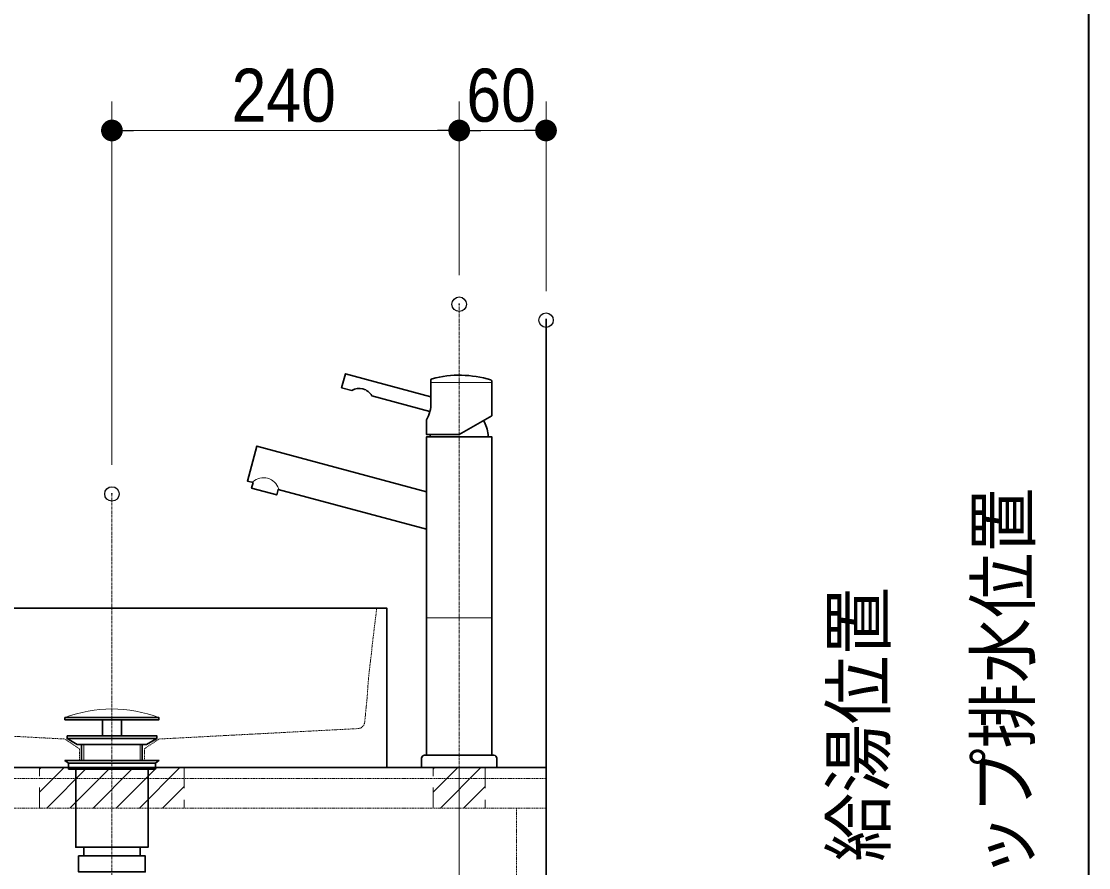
# Model space of a CAD drawing. Units: millimetres, scale not verified. Extents: x -6062 to 6062, y -3045 to 3045.
# Drawn here: x 1475 to 2212, y -1449 to -865 of the extents above; entities that cross this region are included whole.
import ezdxf
from ezdxf.enums import TextEntityAlignment as Align

# ---------------------------------------------------------------- set-up
doc = ezdxf.new("R2010")
doc.units = ezdxf.units.MM
doc.header["$LTSCALE"] = 20
doc.header["$PDMODE"] = 32
doc.header["$PDSIZE"] = 10
doc.linetypes.add('USER1', pattern=[2.91, 1.76, -0.4, 0.35, -0.4])
doc.linetypes.add('USER2', pattern=[1.11, 0.71, -0.4])
for name, color, linetype, lineweight in [('0-0_1図面枠', 7, 'Continuous', 20), ('0-1_4給排水', 7, 'Continuous', 30), ('0-2_5ボウル・キャビネット', 7, 'Continuous', 15), ('0-3_2寸法-1', 7, 'Continuous', 15), ('0-4_0', 7, 'Continuous', 25), ('0-6_2寸法-2', 7, 'Continuous', 15)]:
    doc.layers.add(name, color=color, linetype=linetype, lineweight=lineweight)
doc.layers.add('0-5_Defpoints', color=7, linetype='Continuous')
doc.styles.add('ＭＳ Ｐゴシック', font='')
doc.styles.get('ＭＳ Ｐゴシック').set_extended_font_data('MS PGothic')

# ---------------------------------------------------------------- blocks, each defined once
blk = doc.blocks.new('グループ-6')
at = {"layer": '0-1_4給排水', "linetype": 'USER1', "lineweight": 15}
blk.add_line((66500, -23820), (66500, -33660), dxfattribs=at)
at = {"layer": '0-1_4給排水'}
for p, q in [((66080, -27280), (66080, -27500)), ((66920, -27280), (66920, -27500))]:
    blk.add_line(p, q, dxfattribs=at)
at = {"layer": '0-1_4給排水', "lineweight": 5}
for p, q in [((66110, -27280), (66110, -27500)), ((66890, -27280), (66890, -27500))]:
    blk.add_line(p, q, dxfattribs=at)
at = {"layer": '0-1_4給排水'}
for points in [[(65850, -26910), (67150, -26910), (67150, -26940), (65850, -26940)], [(66370, -26940), (66630, -26940), (66630, -27160), (66370, -27160)], [(65880, -27160), (67120, -27160), (67120, -27200), (65880, -27200)], [(66018.7, -27280), (65880, -27200), (67120, -27200), (66979.8, -27280)], [(65900, -27540), (65850, -27500), (67150, -27500), (67100, -27540)], [(65900, -27540), (67100, -27540), (67100, -27620), (65900, -27620)], [(66000, -27620), (67000, -27620), (67000, -28700), (66000, -28700)], [(66110, -28700), (66890, -28700), (66890, -28820), (66110, -28820)], [(66040, -28820), (66960, -28820), (66960, -29040), (66040, -29040)]]:
    blk.add_lwpolyline(points, close=True, dxfattribs=at)
at = {"layer": '0-1_4給排水', "lineweight": 15}
blk.add_arc((66500, -28610.4), 1820.4, 69.08018, 110.91982, dxfattribs=at)
blk = doc.blocks.new('グループ-22')
at = {"layer": '0-1_4給排水', "linetype": 'USER1', "lineweight": 15}
blk.add_line((71300, -28600), (71300, -21200), dxfattribs=at)
at = {"layer": '0-1_4給排水'}
for p, q in [((70910, -22560), (70910, -22247.6)), ((70895.3, -22680.3), (70092.5, -22465.2)), ((70900, -23000), (70900, -23030)), ((71700, -23000), (71700, -23030)), ((71780, -27430), (70820, -27430))]:
    blk.add_line(p, q, dxfattribs=at)
at = {"layer": '0-1_4給排水', "lineweight": 15}
for p, q in [((71750, -22280), (70910, -22280)), ((71750, -25530), (70850, -25530))]:
    blk.add_line(p, q, dxfattribs=at)
at = {"layer": '0-1_4給排水'}
for points in [[(69816.7, -22391.2), (69674.7, -22353.2), (69726.4, -22160), (70910, -22477.1)], [(71750, -22264.7), (71750, -22740.2), (71300, -23000), (70850, -23000), (70850, -22797.5)], [(70850, -23788.9), (68502.1, -23159.7), (68372.7, -23642.7), (68449.9, -23663.4), (68429.2, -23740.7), (68777, -23833.8), (68797.7, -23756.6), (70850, -24306.5)], [(70780, -27470), (70780, -27600), (71820, -27600), (71820, -27470)]]:
    blk.add_lwpolyline(points, dxfattribs=at)
blk.add_lwpolyline([(71750, -27430), (70850, -27430), (70850, -23030), (71750, -23030)], close=True, dxfattribs=at)
at = {"layer": '0-1_4給排水', "linetype": 'USER1', "lineweight": 15}
for points in [[(71300, -30812.3), (71300, -30582.9), (71300, -29954.9), (71300, -27600)], [(71300, -29307.7), (71300, -29193.1), (71300, -28857.7), (71300, -27600)]]:
    blk.add_lwpolyline(points, dxfattribs=at)
at = {"layer": '0-1_4給排水'}
for centre, radius, start, end in [((70930, -22247.6), 20, 104.66559, 180), ((71300, -23661.4), 1481.4, 72.88847, 104.66559), ((71730, -22264.7), 20, 0, 72.88847), ((69918.4, -22563.5), 200, 29.43838, 120.56162), ((70410, -22560), 500, 331.64236, 0), ((71300, -23030), 401.1, 4.28915, 33.65535), ((70820, -27470), 40, 90, 180), ((71780, -27470), 40, 0, 90)]:
    blk.add_arc(centre, radius, start, end, dxfattribs=at)
at = {"layer": '0-1_4給排水', "lineweight": 15}
blk.add_arc((68595.3, -23816.2), 220, 17.79717, 132.20283, dxfattribs=at)
blk = doc.blocks.new('グループ-35')
at = {"layer": '0-2_5ボウル・キャビネット'}
blk.add_line((62514, -28541), (62674, -28541), dxfattribs=at)
for points in [[(62414, -28211), (62374, -28211), (62374, -28541), (62414, -28541)], [(62774, -28211), (62984, -28211), (62984, -28541), (62774, -28541)]]:
    blk.add_lwpolyline(points, dxfattribs=at)
blk = doc.blocks.new('グループ-36')
at = {"layer": '0-2_5ボウル・キャビネット', "linetype": 'USER1'}
blk.add_line((63204, -28376), (62110, -28376), dxfattribs=at)
at = {"layer": '0-2_5ボウル・キャビネット'}
for points in [[(62414, -28376), (62414, -28160), (62814, -28160), (62814, -28190), (62444, -28190), (62444, -28376)], [(62242, -28234), (62262, -28234), (62262, -28518), (62242, -28518), (62210, -28486), (62210, -28266)], [(62262, -28481), (62262, -28271), (62298, -28271), (62298, -28481)], [(62298, -28546), (62298, -28206), (62334, -28206), (62334, -28546)], [(62334, -28521), (62334, -28231), (62374, -28231), (62374, -28521)], [(62414, -28376), (62444, -28376), (62444, -28190), (62774, -28190), (62774, -28570), (62674, -28570), (62674, -28376), (62514, -28376), (62514, -28570), (62414, -28570)], [(62984, -28476), (62984, -28276), (63104, -28276), (63104, -28476)]]:
    blk.add_lwpolyline(points, close=True, dxfattribs=at)
blk.add_blockref('グループ-35', (0, 0), dxfattribs=at)
blk = doc.blocks.new('グループ-37')
at = {"layer": '0-2_5ボウル・キャビネット', "linetype": 'USER2'}
for p, q in [((72500, -27750), (61740, -27750)), ((62240, -27750), (62240, -34900)), ((72500, -28160), (62250, -28160)), ((72090, -28160), (72090, -34462)), ((72090, -30160), (72500, -30160)), ((67900, -34520), (67900, -34880))]:
    blk.add_line(p, q, dxfattribs=at)
at = {"layer": '0-2_5ボウル・キャビネット', "lineweight": 30}
for p, q in [((61680, -28190), (61740, -28190)), ((61680, -34830), (61740, -34830))]:
    blk.add_line(p, q, dxfattribs=at)
at = {"layer": '0-2_5ボウル・キャビネット'}
blk.add_line((62240, -34890), (72500, -34890), dxfattribs=at)
at = {"layer": '0-2_5ボウル・キャビネット', "lineweight": 30}
for points in [[(61680, -34830), (61500, -34830), (61500, -27630), (61680, -27630)], [(61740, -27600), (72500, -27600), (72500, -34900), (61740, -34900)]]:
    blk.add_lwpolyline(points, close=True, dxfattribs=at)
at = {"layer": '0-2_5ボウル・キャビネット', "linetype": 'USER2'}
for points in [[(63865, -28160), (63865, -29650), (63455, -29650), (63455, -28160)], [(61740, -28190), (62210, -28190), (62210, -34830), (61740, -34830)], [(67130, -34520), (67130, -34460), (72500, -34460)]]:
    blk.add_lwpolyline(points, dxfattribs=at)
blk.add_lwpolyline([(62250, -34520), (72500, -34520), (72500, -34880), (62250, -34880)], close=True, dxfattribs=at)
at = {"layer": '0-2_5ボウル・キャビネット'}
blk.add_blockref('グループ-36', (0, 0), dxfattribs=at)
blk = doc.blocks.new('_Dot')
at = {"layer": '0-4_0'}
blk.add_line((-10, 0), (-20, 0), dxfattribs=at)
for points in [[(0, 0), (-1.87, 9.82), (-0.63, 9.98)], [(0, 0), (-0.63, 9.98), (0.63, 9.98)], [(0, 0), (0.63, 9.98), (1.87, 9.82)], [(0, 0), (-10, 0), (-9.92, 1.25)], [(0, 0), (-9.92, -1.25), (-10, 0)], [(0, 0), (-9.92, 1.25), (-9.69, 2.49)], [(0, 0), (-9.69, -2.49), (-9.92, -1.25)], [(0, 0), (-9.69, 2.49), (-9.3, 3.68)], [(0, 0), (-9.3, -3.68), (-9.69, -2.49)], [(0, 0), (-9.3, 3.68), (-8.76, 4.82)], [(0, 0), (-8.76, -4.82), (-9.3, -3.68)], [(0, 0), (-8.76, 4.82), (-8.09, 5.88)], [(0, 0), (-8.09, -5.88), (-8.76, -4.82)], [(0, 0), (-8.09, 5.88), (-7.29, 6.85)], [(0, 0), (-7.29, -6.85), (-8.09, -5.88)], [(0, 0), (-7.29, 6.85), (-6.37, 7.71)], [(0, 0), (-6.37, -7.71), (-7.29, -6.85)], [(0, 0), (-6.37, 7.71), (-5.36, 8.44)], [(0, 0), (-5.36, -8.44), (-6.37, -7.71)], [(0, 0), (-5.36, 8.44), (-4.26, 9.05)], [(0, 0), (-4.26, -9.05), (-5.36, -8.44)], [(0, 0), (-4.26, 9.05), (-3.09, 9.51)], [(0, 0), (-3.09, -9.51), (-4.26, -9.05)], [(0, 0), (-3.09, 9.51), (-1.87, 9.82)], [(0, 0), (-1.87, -9.82), (-3.09, -9.51)], [(0, 0), (-0.63, -9.98), (-1.87, -9.82)], [(0, 0), (0.63, -9.98), (-0.63, -9.98)], [(0, 0), (1.87, 9.82), (3.09, 9.51)], [(0, 0), (3.09, 9.51), (4.26, 9.05)], [(0, 0), (4.26, 9.05), (5.36, 8.44)], [(0, 0), (5.36, 8.44), (6.37, 7.71)], [(0, 0), (6.37, 7.71), (7.29, 6.85)], [(0, 0), (7.29, 6.85), (8.09, 5.88)], [(0, 0), (8.09, 5.88), (8.76, 4.82)], [(0, 0), (8.76, 4.82), (9.3, 3.68)], [(0, 0), (9.3, 3.68), (9.69, 2.49)], [(0, 0), (9.69, 2.49), (9.92, 1.25)], [(0, 0), (9.92, 1.25), (10, 0)], [(0, 0), (1.87, -9.82), (0.63, -9.98)], [(0, 0), (3.09, -9.51), (1.87, -9.82)], [(0, 0), (4.26, -9.05), (3.09, -9.51)], [(0, 0), (5.36, -8.44), (4.26, -9.05)], [(0, 0), (6.37, -7.71), (5.36, -8.44)], [(0, 0), (7.29, -6.85), (6.37, -7.71)], [(0, 0), (8.09, -5.88), (7.29, -6.85)], [(0, 0), (8.76, -4.82), (8.09, -5.88)], [(0, 0), (9.3, -3.68), (8.76, -4.82)], [(0, 0), (9.69, -2.49), (9.3, -3.68)], [(0, 0), (9.92, -1.25), (9.69, -2.49)], [(0, 0), (10, 0), (9.92, -1.25)]]:
    blk.add_solid(points, dxfattribs=at)
blk = doc.blocks.new('グループ-61')
at = {"layer": '0-2_5ボウル・キャビネット', "linetype": 'USER2'}
for p, q in [((62840, -25400), (62900.3, -25889.1)), ((70099.7, -25889.1), (70160, -25400)), ((62923.8, -26110.5), (62933.2, -26185.5)), ((70066.8, -26185.5), (70076.2, -26110.5)), ((62971.3, -26615.8), (63005.8, -26970.9)), ((69994.2, -26970.9), (70028.7, -26615.8))]:
    blk.add_line(p, q, dxfattribs=at)
at = {"layer": '0-2_5ボウル・キャビネット', "lineweight": 30}
blk.add_lwpolyline([(62700, -25400), (70300, -25400), (70300, -27600), (62700, -27600)], close=True, dxfattribs=at)
at = {"layer": '0-2_5ボウル・キャビネット', "linetype": 'USER2'}
blk.add_lwpolyline([(63100.1, -27061.1), (65851, -27205), (66050, -27340), (66050, -27500), (66950, -27500), (66950, -27340), (67149, -27205), (69899.9, -27061.1)], dxfattribs=at)
for centre, radius, start, end in [((68877.5, -25366.1), 6000, 185, 187.1263), ((64122.5, -25366.1), 6000, 352.8737, 355), ((56979.5, -26929.9), 6000, 3, 7.1263), ((76020.5, -26929.9), 6000, 172.8737, 177), ((63105.3, -26961.3), 100, 185.53987, 267.00588), ((69894.7, -26961.3), 100, 272.99412, 354.46013)]:
    blk.add_arc(centre, radius, start, end, dxfattribs=at)
blk = doc.blocks.new('グループ-2')
at = {"layer": '0-0_1図面枠', "lineweight": 35}
blk.add_lwpolyline([(-80000, 55400), (80000, 55400), (80000, -55400), (-80000, -55400)], close=True, dxfattribs=at)

msp = doc.modelspace()

# ---------------------------------------------------------------- linework, layer by layer
at = {"layer": '0-2_5ボウル・キャビネット'}
for p, q in [((1487.5, -1381), (1488.5, -1380)), ((1487.5, -1397), (1504.5, -1380)), ((1492.5, -1408), (1520.5, -1380)), ((1508.5, -1408), (1536.5, -1380)), ((1524.5, -1408), (1552.5, -1380)), ((1540.5, -1408), (1568.5, -1380)), ((1556.5, -1408), (1584.5, -1380)), ((1759.5, -1381), (1760.5, -1380)), ((1759.5, -1397), (1776.5, -1380)), ((1764.5, -1408), (1792.5, -1380)), ((1572.5, -1408), (1587.5, -1393)), ((1780.5, -1408), (1795.5, -1393))]:
    msp.add_line(p, q, dxfattribs=at)
at = {"layer": '0-2_5ボウル・キャビネット', "lineweight": 30}
msp.add_lwpolyline([(1837.5, -1070), (1837.5, -2070), (1237.5, -2070)], dxfattribs=at)
at = {"layer": '0-2_5ボウル・キャビネット', "linetype": 'USER2'}
for points in [[(1487.5, -1408), (1487.5, -1380), (1587.5, -1380), (1587.5, -1408)], [(1759.5, -1408), (1759.5, -1380), (1795.5, -1380), (1795.5, -1408)]]:
    msp.add_lwpolyline(points, dxfattribs=at)
at = {"layer": '0-3_2寸法-1'}
for p, q in [((1537.5, -1171), (1537.5, -920)), ((1777.5, -1040), (1777.5, -920)), ((1777.5, -1040), (1777.5, -920)), ((1837.5, -1051), (1837.5, -920)), ((1552.51, -940), (1762.49, -940)), ((1822.49, -940), (1792.51, -940))]:
    msp.add_line(p, q, dxfattribs=at)
at = {"layer": '0-5_Defpoints'}
for p in [(1777.5, -940), (1777.5, -1060), (1837.5, -1071), (1537.5, -1191)]:
    msp.add_point(p, dxfattribs=at)

# ---------------------------------------------------------------- block references
at = {"layer": '0-0_1図面枠', "xscale": 0.05, "yscale": 0.05}
msp.add_blockref('グループ-2', (-1787.5, 0), dxfattribs=at)
at = {"layer": '0-1_4給排水', "xscale": 0.05, "yscale": 0.05}
for name in ['グループ-22', 'グループ-6']:
    msp.add_blockref(name, (-1787.5, 0), dxfattribs=at)
at = {"layer": '0-2_5ボウル・キャビネット', "xscale": 0.05, "yscale": 0.05}
for name in ['グループ-61', 'グループ-37']:
    msp.add_blockref(name, (-1787.5, 0), dxfattribs=at)
at = {"layer": '0-3_2寸法-1', "xscale": 0.7503418, "yscale": 0.7503418, "rotation": 180}
for p in [(1537.5, -940), (1777.5, -940)]:
    msp.add_blockref('_Dot', p, dxfattribs=at)
at = {"layer": '0-3_2寸法-1', "xscale": 0.7503418, "yscale": 0.7503418}
for p in [(1777.5, -940), (1837.5, -940)]:
    msp.add_blockref('_Dot', p, dxfattribs=at)

# ---------------------------------------------------------------- texts
at = {"layer": '0-3_2寸法-1', "style": 'ＭＳ Ｐゴシック', "width": 0.9}
for s, p in [('240', (1620.22, -944.96)), ('60', (1782.42, -944.96))]:
    msp.add_text(s, height=36.66, dxfattribs=at).set_placement(p, align=Align.BOTTOM_LEFT)
at = {"layer": '0-6_2寸法-2', "style": 'ＭＳ Ｐゴシック'}
for s, width, p in [('Pトラップ排水位置', 0.9, (2182.52, -1575.42)), ('壁給水・給湯位置', 0.95, (2082.62, -1635.14))]:
    msp.add_text(s, height=36.66, rotation=90, dxfattribs=dict(at, width=width)).set_placement(p, align=Align.BOTTOM_LEFT)

doc.saveas('drawing.dxf')
